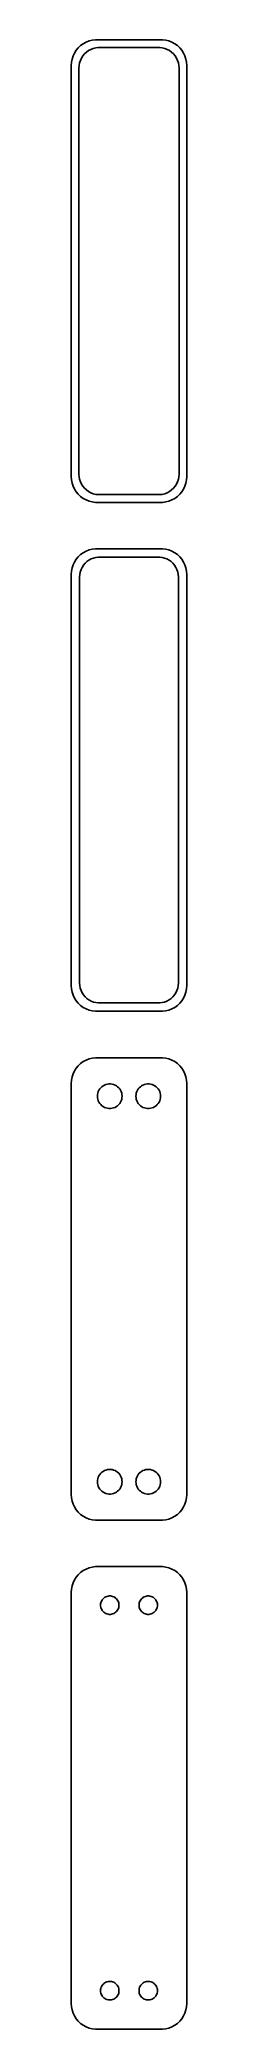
# Model space of a CAD drawing. Header units: metres. Extents: x -11 to 11, y 252 to 639.
import ezdxf

# ---------------------------------------------------------------- set-up
doc = ezdxf.new("R2010")
doc.units = ezdxf.units.M

msp = doc.modelspace()

# ---------------------------------------------------------------- linework, layer by layer
for p, q in [((-8.37889, 638.524), (-8.92912, 638.222)), ((-7.79507, 638.755), (-8.37889, 638.524)), ((-7.1869, 638.911), (-7.79507, 638.755)), ((-6.56395, 638.99), (-7.1869, 638.911)), ((6.56395, 638.99), (-6.56395, 638.99)), ((7.1869, 638.911), (6.56395, 638.99)), ((7.79507, 638.755), (7.1869, 638.911)), ((8.37889, 638.524), (7.79507, 638.755)), ((8.92912, 638.222), (8.37889, 638.524)), ((-11.0929, 635.243), (-11.2106, 634.627)), ((-10.8989, 635.841), (-11.0929, 635.243)), ((-10.6315, 636.409), (-10.8989, 635.841)), ((-10.2951, 636.939), (-10.6315, 636.409)), ((-9.89484, 637.423), (-10.2951, 636.939)), ((-9.43712, 637.853), (-9.89484, 637.423)), ((-9.62433, 634.495), (-9.4691, 634.972)), ((-9.4691, 634.972), (-9.25522, 635.427)), ((-8.92912, 638.222), (-9.43712, 637.853)), ((-9.25522, 635.427), (-8.98605, 635.851)), ((-8.98605, 635.851), (-8.66586, 636.238)), ((-8.66586, 636.238), (-8.29968, 636.582)), ((-8.29968, 636.582), (-7.8933, 636.877)), ((-7.8933, 636.877), (-7.45311, 637.119)), ((-7.45311, 637.119), (-6.98605, 637.304)), ((-6.98605, 637.304), (-6.49951, 637.429)), ((-6.49951, 637.429), (-6.00116, 637.492)), ((-6.00116, 637.492), (6.00116, 637.492)), ((6.00116, 637.492), (6.49951, 637.429)), ((6.49951, 637.429), (6.98605, 637.304)), ((6.98605, 637.304), (7.45311, 637.119)), ((7.45311, 637.119), (7.8933, 636.877)), ((7.8933, 636.877), (8.29968, 636.582)), ((8.29968, 636.582), (8.66586, 636.238)), ((8.66586, 636.238), (8.98605, 635.851)), ((9.43712, 637.853), (8.92912, 638.222)), ((8.98605, 635.851), (9.25522, 635.427)), ((9.25522, 635.427), (9.4691, 634.972)), ((9.89484, 637.423), (9.43712, 637.853)), ((9.4691, 634.972), (9.62433, 634.495)), ((10.2951, 636.939), (9.89484, 637.423)), ((10.6315, 636.409), (10.2951, 636.939)), ((10.8989, 635.841), (10.6315, 636.409)), ((11.0929, 635.243), (10.8989, 635.841)), ((11.2106, 634.627), (11.0929, 635.243)), ((-11.2106, 634.627), (-11.25, 634)), ((-11.25, 634), (-11.25, 554)), ((-9.75, 633.5), (-9.71844, 634.001)), ((-9.75, 554.5), (-9.75, 633.5)), ((-9.71844, 634.001), (-9.62433, 634.495)), ((9.62433, 634.495), (9.71844, 634.001)), ((9.71844, 634.001), (9.75, 633.5)), ((9.75, 633.5), (9.75, 554.5)), ((11.25, 634), (11.2106, 634.627)), ((11.25, 554), (11.25, 634)), ((-11.25, 554), (-11.2106, 553.373)), ((-9.71844, 553.999), (-9.75, 554.5)), ((-9.62433, 553.505), (-9.71844, 553.999)), ((-9.4691, 553.028), (-9.62433, 553.505)), ((9.62433, 553.505), (9.4691, 553.028)), ((9.71844, 553.999), (9.62433, 553.505)), ((9.75, 554.5), (9.71844, 553.999)), ((11.2106, 553.373), (11.25, 554)), ((-11.2106, 553.373), (-11.0929, 552.757)), ((-11.0929, 552.757), (-10.8989, 552.159)), ((-10.8989, 552.159), (-10.6315, 551.591)), ((-10.6315, 551.591), (-10.2951, 551.061)), ((-10.2951, 551.061), (-9.89484, 550.577)), ((-9.89484, 550.577), (-9.43712, 550.147)), ((-9.25522, 552.573), (-9.4691, 553.028)), ((-9.43712, 550.147), (-8.92912, 549.778)), ((-8.98605, 552.149), (-9.25522, 552.573)), ((-8.66586, 551.762), (-8.98605, 552.149)), ((-8.92912, 549.778), (-8.37889, 549.476)), ((-8.29968, 551.418), (-8.66586, 551.762)), ((-7.8933, 551.123), (-8.29968, 551.418)), ((-7.45311, 550.881), (-7.8933, 551.123)), ((-6.98605, 550.696), (-7.45311, 550.881)), ((-6.49951, 550.571), (-6.98605, 550.696)), ((-6.00116, 550.508), (-6.49951, 550.571)), ((6.00116, 550.508), (-6.00116, 550.508)), ((6.49951, 550.571), (6.00116, 550.508)), ((6.98605, 550.696), (6.49951, 550.571)), ((7.45311, 550.881), (6.98605, 550.696)), ((7.8933, 551.123), (7.45311, 550.881)), ((8.29968, 551.418), (7.8933, 551.123)), ((8.66586, 551.762), (8.29968, 551.418)), ((8.37889, 549.476), (8.92912, 549.778)), ((8.98605, 552.149), (8.66586, 551.762)), ((8.92912, 549.778), (9.43712, 550.147)), ((9.25522, 552.573), (8.98605, 552.149)), ((9.4691, 553.028), (9.25522, 552.573)), ((9.43712, 550.147), (9.89484, 550.577)), ((9.89484, 550.577), (10.2951, 551.061)), ((10.2951, 551.061), (10.6315, 551.591)), ((10.6315, 551.591), (10.8989, 552.159)), ((10.8989, 552.159), (11.0929, 552.757)), ((11.0929, 552.757), (11.2106, 553.373)), ((-8.37889, 549.476), (-7.79507, 549.245)), ((-7.79507, 549.245), (-7.1869, 549.089)), ((-7.1869, 549.089), (-6.56395, 549.01)), ((-6.56395, 549.01), (6.56395, 549.01)), ((6.56395, 549.01), (7.1869, 549.089)), ((7.1869, 549.089), (7.79507, 549.245)), ((7.79507, 549.245), (8.37889, 549.476)), ((-10.2951, 537.939), (-10.6315, 537.409)), ((-9.89484, 538.423), (-10.2951, 537.939)), ((-9.43712, 538.853), (-9.89484, 538.423)), ((-8.92912, 539.222), (-9.43712, 538.853)), ((-8.37889, 539.524), (-8.92912, 539.222)), ((-7.79507, 539.755), (-8.37889, 539.524)), ((-7.82506, 537.77), (-7.39888, 538.004)), ((-7.1869, 539.911), (-7.79507, 539.755)), ((-7.39888, 538.004), (-6.9467, 538.183)), ((-6.56395, 539.99), (-7.1869, 539.911)), ((-6.9467, 538.183), (-6.47565, 538.304)), ((6.56395, 539.99), (-6.56395, 539.99)), ((-6.47565, 538.304), (-5.99316, 538.365)), ((-5.99316, 538.365), (5.99316, 538.365)), ((5.99316, 538.365), (6.47565, 538.304)), ((6.47565, 538.304), (6.9467, 538.183)), ((7.1869, 539.911), (6.56395, 539.99)), ((6.9467, 538.183), (7.39888, 538.004)), ((7.79507, 539.755), (7.1869, 539.911)), ((7.39888, 538.004), (7.82506, 537.77)), ((8.37889, 539.524), (7.79507, 539.755)), ((8.92912, 539.222), (8.37889, 539.524)), ((9.43712, 538.853), (8.92912, 539.222)), ((9.89484, 538.423), (9.43712, 538.853)), ((10.2951, 537.939), (9.89484, 538.423)), ((10.6315, 537.409), (10.2951, 537.939)), ((-11.2106, 535.627), (-11.25, 535)), ((-11.25, 535), (-11.25, 455)), ((-11.0929, 536.243), (-11.2106, 535.627)), ((-10.8989, 536.841), (-11.0929, 536.243)), ((-10.6315, 537.409), (-10.8989, 536.841)), ((-9.62262, 534.5), (-9.59209, 534.985)), ((-9.62262, 455.5), (-9.62262, 534.5)), ((-9.59209, 534.985), (-9.50096, 535.463)), ((-9.50096, 535.463), (-9.35068, 535.926)), ((-9.35068, 535.926), (-9.1436, 536.366)), ((-9.1436, 536.366), (-8.88301, 536.776)), ((-8.88301, 536.776), (-8.57301, 537.151)), ((-8.57301, 537.151), (-8.21851, 537.484)), ((-8.21851, 537.484), (-7.82506, 537.77)), ((7.82506, 537.77), (8.21851, 537.484)), ((8.21851, 537.484), (8.57301, 537.151)), ((8.57301, 537.151), (8.88301, 536.776)), ((8.88301, 536.776), (9.1436, 536.366)), ((9.1436, 536.366), (9.35068, 535.926)), ((9.35068, 535.926), (9.50096, 535.463)), ((9.50096, 535.463), (9.59209, 534.985)), ((9.59209, 534.985), (9.62262, 534.5)), ((9.62262, 534.5), (9.62262, 455.5)), ((10.8989, 536.841), (10.6315, 537.409)), ((11.0929, 536.243), (10.8989, 536.841)), ((11.2106, 535.627), (11.0929, 536.243)), ((11.25, 535), (11.2106, 535.627)), ((11.25, 455), (11.25, 535)), ((-11.25, 455), (-11.2106, 454.373)), ((-11.2106, 454.373), (-11.0929, 453.757)), ((-11.0929, 453.757), (-10.8989, 453.159)), ((-10.8989, 453.159), (-10.6315, 452.591)), ((-9.59209, 455.015), (-9.62262, 455.5)), ((-9.50096, 454.537), (-9.59209, 455.015)), ((-9.35068, 454.074), (-9.50096, 454.537)), ((-9.1436, 453.634), (-9.35068, 454.074)), ((-8.88301, 453.224), (-9.1436, 453.634)), ((-8.57301, 452.849), (-8.88301, 453.224)), ((-8.21851, 452.516), (-8.57301, 452.849)), ((8.57301, 452.849), (8.21851, 452.516)), ((8.88301, 453.224), (8.57301, 452.849)), ((9.1436, 453.634), (8.88301, 453.224)), ((9.35068, 454.074), (9.1436, 453.634)), ((9.50096, 454.537), (9.35068, 454.074)), ((9.59209, 455.015), (9.50096, 454.537)), ((9.62262, 455.5), (9.59209, 455.015)), ((10.6315, 452.591), (10.8989, 453.159)), ((10.8989, 453.159), (11.0929, 453.757)), ((11.0929, 453.757), (11.2106, 454.373)), ((11.2106, 454.373), (11.25, 455)), ((-10.6315, 452.591), (-10.2951, 452.061)), ((-10.2951, 452.061), (-9.89484, 451.577)), ((-9.89484, 451.577), (-9.43712, 451.147)), ((-9.43712, 451.147), (-8.92912, 450.778)), ((-8.92912, 450.778), (-8.37889, 450.476)), ((-8.37889, 450.476), (-7.79507, 450.245)), ((-7.82506, 452.23), (-8.21851, 452.516)), ((-7.39888, 451.996), (-7.82506, 452.23)), ((-7.79507, 450.245), (-7.1869, 450.089)), ((-6.9467, 451.817), (-7.39888, 451.996)), ((-7.1869, 450.089), (-6.56395, 450.01)), ((-6.47565, 451.696), (-6.9467, 451.817)), ((-6.56395, 450.01), (6.56395, 450.01)), ((-5.99316, 451.635), (-6.47565, 451.696)), ((5.99316, 451.635), (-5.99316, 451.635)), ((6.47565, 451.696), (5.99316, 451.635)), ((6.9467, 451.817), (6.47565, 451.696)), ((6.56395, 450.01), (7.1869, 450.089)), ((7.39888, 451.996), (6.9467, 451.817)), ((7.1869, 450.089), (7.79507, 450.245)), ((7.82506, 452.23), (7.39888, 451.996)), ((7.79507, 450.245), (8.37889, 450.476)), ((8.21851, 452.516), (7.82506, 452.23)), ((8.37889, 450.476), (8.92912, 450.778)), ((8.92912, 450.778), (9.43712, 451.147)), ((9.43712, 451.147), (9.89484, 451.577)), ((9.89484, 451.577), (10.2951, 452.061)), ((10.2951, 452.061), (10.6315, 452.591)), ((-10.8989, 437.841), (-11.0929, 437.243)), ((-10.6315, 438.409), (-10.8989, 437.841)), ((-10.2951, 438.939), (-10.6315, 438.409)), ((-9.89484, 439.423), (-10.2951, 438.939)), ((-9.43712, 439.853), (-9.89484, 439.423)), ((-8.92912, 440.222), (-9.43712, 439.853)), ((-8.37889, 440.524), (-8.92912, 440.222)), ((-7.79507, 440.755), (-8.37889, 440.524)), ((-7.1869, 440.911), (-7.79507, 440.755)), ((-6.56395, 440.99), (-7.1869, 440.911)), ((6.56395, 440.99), (-6.56395, 440.99)), ((7.1869, 440.911), (6.56395, 440.99)), ((7.79507, 440.755), (7.1869, 440.911)), ((8.37889, 440.524), (7.79507, 440.755)), ((8.92912, 440.222), (8.37889, 440.524)), ((9.43712, 439.853), (8.92912, 440.222)), ((9.89484, 439.423), (9.43712, 439.853)), ((10.2951, 438.939), (9.89484, 439.423)), ((10.6315, 438.409), (10.2951, 438.939)), ((10.8989, 437.841), (10.6315, 438.409)), ((11.0929, 437.243), (10.8989, 437.841)), ((-11.2106, 436.627), (-11.25, 436)), ((-11.25, 436), (-11.25, 356)), ((-11.0929, 437.243), (-11.2106, 436.627)), ((-6.14999, 433.5), (-6.13107, 433.801)), ((-6.13107, 433.199), (-6.14999, 433.5)), ((-6.13107, 433.801), (-6.07458, 434.097)), ((-6.07458, 434.097), (-5.98146, 434.383)), ((-5.98146, 434.383), (-5.85313, 434.656)), ((-5.85313, 434.656), (-5.69164, 434.911)), ((-5.69164, 434.911), (-5.49951, 435.143)), ((-5.49951, 435.143), (-5.27982, 435.349)), ((-5.27982, 435.349), (-5.03598, 435.526)), ((-5.03598, 435.526), (-4.77187, 435.672)), ((-4.77187, 435.672), (-4.49164, 435.783)), ((-4.49164, 435.783), (-4.19971, 435.857)), ((-4.19971, 435.857), (-3.9007, 435.895)), ((-3.9007, 435.895), (-3.59929, 435.895)), ((-3.59929, 435.895), (-3.30028, 435.857)), ((-3.30028, 435.857), (-3.00835, 435.783)), ((-3.00835, 435.783), (-2.72812, 435.672)), ((-2.72812, 435.672), (-2.464, 435.526)), ((-2.464, 435.526), (-2.22017, 435.349)), ((-2.22017, 435.349), (-2.00047, 435.143)), ((-2.00047, 435.143), (-1.80835, 434.911)), ((-1.80835, 434.911), (-1.64685, 434.656)), ((-1.64685, 434.656), (-1.51852, 434.383)), ((-1.51852, 434.383), (-1.4254, 434.097)), ((-1.4254, 434.097), (-1.36891, 433.801)), ((-1.36891, 433.801), (-1.34999, 433.5)), ((-1.34999, 433.5), (-1.36891, 433.199)), ((1.34999, 433.5), (1.36891, 433.801)), ((1.36891, 433.199), (1.34999, 433.5)), ((1.36891, 433.801), (1.4254, 434.097)), ((1.4254, 434.097), (1.51852, 434.383)), ((1.51852, 434.383), (1.64685, 434.656)), ((1.64685, 434.656), (1.80835, 434.911)), ((1.80835, 434.911), (2.00047, 435.143)), ((2.00047, 435.143), (2.22017, 435.349)), ((2.22017, 435.349), (2.464, 435.526)), ((2.464, 435.526), (2.72812, 435.672)), ((2.72812, 435.672), (3.00835, 435.783)), ((3.00835, 435.783), (3.30028, 435.857)), ((3.30028, 435.857), (3.59929, 435.895)), ((3.59929, 435.895), (3.9007, 435.895)), ((3.9007, 435.895), (4.19971, 435.857)), ((4.19971, 435.857), (4.49164, 435.783)), ((4.49164, 435.783), (4.77187, 435.672)), ((4.77187, 435.672), (5.03598, 435.526)), ((5.03598, 435.526), (5.27982, 435.349)), ((5.27982, 435.349), (5.49951, 435.143)), ((5.49951, 435.143), (5.69164, 434.911)), ((5.69164, 434.911), (5.85313, 434.656)), ((5.85313, 434.656), (5.98146, 434.383)), ((5.98146, 434.383), (6.07458, 434.097)), ((6.07458, 434.097), (6.13107, 433.801)), ((6.13107, 433.801), (6.14999, 433.5)), ((6.14999, 433.5), (6.13107, 433.199)), ((11.2106, 436.627), (11.0929, 437.243)), ((11.25, 436), (11.2106, 436.627)), ((11.25, 356), (11.25, 436)), ((-6.07458, 432.903), (-6.13107, 433.199)), ((-5.98146, 432.617), (-6.07458, 432.903)), ((-5.85313, 432.344), (-5.98146, 432.617)), ((-5.69164, 432.089), (-5.85313, 432.344)), ((-5.49951, 431.857), (-5.69164, 432.089)), ((-5.27982, 431.651), (-5.49951, 431.857)), ((-5.03598, 431.474), (-5.27982, 431.651)), ((-4.77187, 431.328), (-5.03598, 431.474)), ((-4.49164, 431.217), (-4.77187, 431.328)), ((-4.19971, 431.143), (-4.49164, 431.217)), ((-3.9007, 431.105), (-4.19971, 431.143)), ((-3.59929, 431.105), (-3.9007, 431.105)), ((-3.30028, 431.143), (-3.59929, 431.105)), ((-3.00835, 431.217), (-3.30028, 431.143)), ((-2.72812, 431.328), (-3.00835, 431.217)), ((-2.464, 431.474), (-2.72812, 431.328)), ((-2.22017, 431.651), (-2.464, 431.474)), ((-2.00047, 431.857), (-2.22017, 431.651)), ((-1.80835, 432.089), (-2.00047, 431.857)), ((-1.64685, 432.344), (-1.80835, 432.089)), ((-1.51852, 432.617), (-1.64685, 432.344)), ((-1.4254, 432.903), (-1.51852, 432.617)), ((-1.36891, 433.199), (-1.4254, 432.903)), ((1.4254, 432.903), (1.36891, 433.199)), ((1.51852, 432.617), (1.4254, 432.903)), ((1.64685, 432.344), (1.51852, 432.617)), ((1.80835, 432.089), (1.64685, 432.344)), ((2.00047, 431.857), (1.80835, 432.089)), ((2.22017, 431.651), (2.00047, 431.857)), ((2.464, 431.474), (2.22017, 431.651)), ((2.72812, 431.328), (2.464, 431.474)), ((3.00835, 431.217), (2.72812, 431.328)), ((3.30028, 431.143), (3.00835, 431.217)), ((3.59929, 431.105), (3.30028, 431.143)), ((3.9007, 431.105), (3.59929, 431.105)), ((4.19971, 431.143), (3.9007, 431.105)), ((4.49164, 431.217), (4.19971, 431.143)), ((4.77187, 431.328), (4.49164, 431.217)), ((5.03598, 431.474), (4.77187, 431.328)), ((5.27982, 431.651), (5.03598, 431.474)), ((5.49951, 431.857), (5.27982, 431.651)), ((5.69164, 432.089), (5.49951, 431.857)), ((5.85313, 432.344), (5.69164, 432.089)), ((5.98146, 432.617), (5.85313, 432.344)), ((6.07458, 432.903), (5.98146, 432.617)), ((6.13107, 433.199), (6.07458, 432.903)), ((-5.85313, 359.656), (-5.69164, 359.911)), ((-5.69164, 359.911), (-5.49951, 360.143)), ((-5.49951, 360.143), (-5.27982, 360.349)), ((-5.27982, 360.349), (-5.03598, 360.526)), ((-5.03598, 360.526), (-4.77187, 360.672)), ((-4.77187, 360.672), (-4.49164, 360.783)), ((-4.49164, 360.783), (-4.19971, 360.857)), ((-4.19971, 360.857), (-3.9007, 360.895)), ((-3.9007, 360.895), (-3.59929, 360.895)), ((-3.59929, 360.895), (-3.30028, 360.857)), ((-3.30028, 360.857), (-3.00835, 360.783)), ((-3.00835, 360.783), (-2.72812, 360.672)), ((-2.72812, 360.672), (-2.464, 360.526)), ((-2.464, 360.526), (-2.22017, 360.349)), ((-2.22017, 360.349), (-2.00047, 360.143)), ((-2.00047, 360.143), (-1.80835, 359.911)), ((-1.80835, 359.911), (-1.64685, 359.656)), ((1.64685, 359.656), (1.80835, 359.911)), ((1.80835, 359.911), (2.00047, 360.143)), ((2.00047, 360.143), (2.22017, 360.349)), ((2.22017, 360.349), (2.464, 360.526)), ((2.464, 360.526), (2.72812, 360.672)), ((2.72812, 360.672), (3.00835, 360.783)), ((3.00835, 360.783), (3.30028, 360.857)), ((3.30028, 360.857), (3.59929, 360.895)), ((3.59929, 360.895), (3.9007, 360.895)), ((3.9007, 360.895), (4.19971, 360.857)), ((4.19971, 360.857), (4.49164, 360.783)), ((4.49164, 360.783), (4.77187, 360.672)), ((4.77187, 360.672), (5.03598, 360.526)), ((5.03598, 360.526), (5.27982, 360.349)), ((5.27982, 360.349), (5.49951, 360.143)), ((5.49951, 360.143), (5.69164, 359.911)), ((5.69164, 359.911), (5.85313, 359.656)), ((-6.14999, 358.5), (-6.13107, 358.801)), ((-6.13107, 358.199), (-6.14999, 358.5)), ((-6.13107, 358.801), (-6.07458, 359.097)), ((-6.07458, 357.903), (-6.13107, 358.199)), ((-6.07458, 359.097), (-5.98146, 359.383)), ((-5.98146, 357.617), (-6.07458, 357.903)), ((-5.98146, 359.383), (-5.85313, 359.656)), ((-5.85313, 357.344), (-5.98146, 357.617)), ((-5.69164, 357.089), (-5.85313, 357.344)), ((-5.49951, 356.857), (-5.69164, 357.089)), ((-5.27982, 356.651), (-5.49951, 356.857)), ((-5.03598, 356.474), (-5.27982, 356.651)), ((-4.77187, 356.328), (-5.03598, 356.474)), ((-4.49164, 356.217), (-4.77187, 356.328)), ((-4.19971, 356.143), (-4.49164, 356.217)), ((-3.9007, 356.105), (-4.19971, 356.143)), ((-3.59929, 356.105), (-3.9007, 356.105)), ((-3.30028, 356.143), (-3.59929, 356.105)), ((-3.00835, 356.217), (-3.30028, 356.143)), ((-2.72812, 356.328), (-3.00835, 356.217)), ((-2.464, 356.474), (-2.72812, 356.328)), ((-2.22017, 356.651), (-2.464, 356.474)), ((-2.00047, 356.857), (-2.22017, 356.651)), ((-1.80835, 357.089), (-2.00047, 356.857)), ((-1.64685, 357.344), (-1.80835, 357.089)), ((-1.64685, 359.656), (-1.51852, 359.383)), ((-1.51852, 357.617), (-1.64685, 357.344)), ((-1.51852, 359.383), (-1.4254, 359.097)), ((-1.4254, 357.903), (-1.51852, 357.617)), ((-1.4254, 359.097), (-1.36891, 358.801)), ((-1.36891, 358.199), (-1.4254, 357.903)), ((-1.36891, 358.801), (-1.34999, 358.5)), ((-1.34999, 358.5), (-1.36891, 358.199)), ((1.34999, 358.5), (1.36891, 358.801)), ((1.36891, 358.199), (1.34999, 358.5)), ((1.36891, 358.801), (1.4254, 359.097)), ((1.4254, 357.903), (1.36891, 358.199)), ((1.4254, 359.097), (1.51852, 359.383)), ((1.51852, 357.617), (1.4254, 357.903)), ((1.51852, 359.383), (1.64685, 359.656)), ((1.64685, 357.344), (1.51852, 357.617)), ((1.80835, 357.089), (1.64685, 357.344)), ((2.00047, 356.857), (1.80835, 357.089)), ((2.22017, 356.651), (2.00047, 356.857)), ((2.464, 356.474), (2.22017, 356.651)), ((2.72812, 356.328), (2.464, 356.474)), ((3.00835, 356.217), (2.72812, 356.328)), ((3.30028, 356.143), (3.00835, 356.217)), ((3.59929, 356.105), (3.30028, 356.143)), ((3.9007, 356.105), (3.59929, 356.105)), ((4.19971, 356.143), (3.9007, 356.105)), ((4.49164, 356.217), (4.19971, 356.143)), ((4.77187, 356.328), (4.49164, 356.217)), ((5.03598, 356.474), (4.77187, 356.328)), ((5.27982, 356.651), (5.03598, 356.474)), ((5.49951, 356.857), (5.27982, 356.651)), ((5.69164, 357.089), (5.49951, 356.857)), ((5.85313, 357.344), (5.69164, 357.089)), ((5.85313, 359.656), (5.98146, 359.383)), ((5.98146, 357.617), (5.85313, 357.344)), ((5.98146, 359.383), (6.07458, 359.097)), ((6.07458, 357.903), (5.98146, 357.617)), ((6.07458, 359.097), (6.13107, 358.801)), ((6.13107, 358.199), (6.07458, 357.903)), ((6.13107, 358.801), (6.14999, 358.5)), ((6.14999, 358.5), (6.13107, 358.199)), ((-11.25, 356), (-11.2106, 355.373)), ((-11.2106, 355.373), (-11.0929, 354.757)), ((-11.0929, 354.757), (-10.8989, 354.159)), ((-10.8989, 354.159), (-10.6315, 353.591)), ((-10.6315, 353.591), (-10.2951, 353.061)), ((-10.2951, 353.061), (-9.89484, 352.577)), ((-9.89484, 352.577), (-9.43712, 352.147)), ((9.43712, 352.147), (9.89484, 352.577)), ((9.89484, 352.577), (10.2951, 353.061)), ((10.2951, 353.061), (10.6315, 353.591)), ((10.6315, 353.591), (10.8989, 354.159)), ((10.8989, 354.159), (11.0929, 354.757)), ((11.0929, 354.757), (11.2106, 355.373)), ((11.2106, 355.373), (11.25, 356)), ((-9.43712, 352.147), (-8.92912, 351.778)), ((-8.92912, 351.778), (-8.37889, 351.476)), ((-8.37889, 351.476), (-7.79507, 351.245)), ((-7.79507, 351.245), (-7.1869, 351.089)), ((-7.1869, 351.089), (-6.56395, 351.01)), ((-6.56395, 351.01), (6.56395, 351.01)), ((6.56395, 351.01), (7.1869, 351.089)), ((7.1869, 351.089), (7.79507, 351.245)), ((7.79507, 351.245), (8.37889, 351.476)), ((8.37889, 351.476), (8.92912, 351.778)), ((8.92912, 351.778), (9.43712, 352.147)), ((-9.43712, 340.853), (-9.89484, 340.423)), ((-8.92912, 341.222), (-9.43712, 340.853)), ((-8.37889, 341.524), (-8.92912, 341.222)), ((-7.79507, 341.755), (-8.37889, 341.524)), ((-7.1869, 341.911), (-7.79507, 341.755)), ((-6.56395, 341.99), (-7.1869, 341.911)), ((6.56395, 341.99), (-6.56395, 341.99)), ((7.1869, 341.911), (6.56395, 341.99)), ((7.79507, 341.755), (7.1869, 341.911)), ((8.37889, 341.524), (7.79507, 341.755)), ((8.92912, 341.222), (8.37889, 341.524)), ((9.43712, 340.853), (8.92912, 341.222)), ((9.89484, 340.423), (9.43712, 340.853)), ((-11.2106, 337.627), (-11.25, 337)), ((-11.25, 337), (-11.25, 257)), ((-11.0929, 338.243), (-11.2106, 337.627)), ((-10.8989, 338.841), (-11.0929, 338.243)), ((-10.6315, 339.409), (-10.8989, 338.841)), ((-10.2951, 339.939), (-10.6315, 339.409)), ((-9.89484, 340.423), (-10.2951, 339.939)), ((10.2951, 339.939), (9.89484, 340.423)), ((10.6315, 339.409), (10.2951, 339.939)), ((10.8989, 338.841), (10.6315, 339.409)), ((11.0929, 338.243), (10.8989, 338.841)), ((11.2106, 337.627), (11.0929, 338.243)), ((11.25, 337), (11.2106, 337.627)), ((11.25, 257), (11.25, 337)), ((-5.54999, 334.5), (-5.5358, 334.726)), ((-5.5358, 334.274), (-5.54999, 334.5)), ((-5.5358, 334.726), (-5.49344, 334.948)), ((-5.49344, 334.052), (-5.5358, 334.274)), ((-5.49344, 334.948), (-5.42358, 335.163)), ((-5.42358, 333.837), (-5.49344, 334.052)), ((-5.42358, 335.163), (-5.32735, 335.367)), ((-5.32735, 333.633), (-5.42358, 333.837)), ((-5.32735, 335.367), (-5.20622, 335.558)), ((-5.20622, 333.442), (-5.32735, 333.633)), ((-5.20622, 335.558), (-5.06213, 335.732)), ((-5.06213, 333.268), (-5.20622, 333.442)), ((-5.06213, 335.732), (-4.89735, 335.887)), ((-4.89735, 333.113), (-5.06213, 333.268)), ((-4.89735, 335.887), (-4.71448, 336.02)), ((-4.71448, 332.98), (-4.89735, 333.113)), ((-4.71448, 336.02), (-4.51639, 336.129)), ((-4.51639, 332.871), (-4.71448, 332.98)), ((-4.51639, 336.129), (-4.30623, 336.212)), ((-4.30623, 332.788), (-4.51639, 332.871)), ((-4.30623, 336.212), (-4.08728, 336.268)), ((-4.08728, 336.268), (-3.86302, 336.296)), ((-3.86302, 336.296), (-3.63696, 336.296)), ((-3.63696, 336.296), (-3.4127, 336.268)), ((-3.4127, 336.268), (-3.19376, 336.212)), ((-3.19376, 336.212), (-2.9836, 336.129)), ((-2.9836, 332.871), (-3.19376, 332.788)), ((-2.9836, 336.129), (-2.78551, 336.02)), ((-2.78551, 332.98), (-2.9836, 332.871)), ((-2.78551, 336.02), (-2.60263, 335.887)), ((-2.60263, 333.113), (-2.78551, 332.98)), ((-2.60263, 335.887), (-2.43785, 335.732)), ((-2.43785, 333.268), (-2.60263, 333.113)), ((-2.43785, 335.732), (-2.29376, 335.558)), ((-2.29376, 333.442), (-2.43785, 333.268)), ((-2.29376, 335.558), (-2.17264, 335.367)), ((-2.17264, 333.633), (-2.29376, 333.442)), ((-2.17264, 335.367), (-2.0764, 335.163)), ((-2.0764, 333.837), (-2.17264, 333.633)), ((-2.0764, 335.163), (-2.00655, 334.948)), ((-2.00655, 334.052), (-2.0764, 333.837)), ((-2.00655, 334.948), (-1.96419, 334.726)), ((-1.96419, 334.274), (-2.00655, 334.052)), ((-1.96419, 334.726), (-1.95, 334.5)), ((-1.95, 334.5), (-1.96419, 334.274)), ((1.95, 334.5), (1.96419, 334.726)), ((1.96419, 334.274), (1.95, 334.5)), ((1.96419, 334.726), (2.00655, 334.948)), ((2.00655, 334.052), (1.96419, 334.274)), ((2.00655, 334.948), (2.0764, 335.163)), ((2.0764, 333.837), (2.00655, 334.052)), ((2.0764, 335.163), (2.17264, 335.367)), ((2.17264, 333.633), (2.0764, 333.837)), ((2.17264, 335.367), (2.29376, 335.558)), ((2.29376, 333.442), (2.17264, 333.633)), ((2.29376, 335.558), (2.43785, 335.732)), ((2.43785, 333.268), (2.29376, 333.442)), ((2.43785, 335.732), (2.60263, 335.887)), ((2.60263, 333.113), (2.43785, 333.268)), ((2.60263, 335.887), (2.78551, 336.02)), ((2.78551, 332.98), (2.60263, 333.113)), ((2.78551, 336.02), (2.9836, 336.129)), ((2.9836, 332.871), (2.78551, 332.98)), ((2.9836, 336.129), (3.19376, 336.212)), ((3.19376, 332.788), (2.9836, 332.871)), ((3.19376, 336.212), (3.4127, 336.268)), ((3.4127, 336.268), (3.63696, 336.296)), ((3.63696, 336.296), (3.86302, 336.296)), ((3.86302, 336.296), (4.08728, 336.268)), ((4.08728, 336.268), (4.30623, 336.212)), ((4.30623, 336.212), (4.51639, 336.129)), ((4.51639, 332.871), (4.30623, 332.788)), ((4.51639, 336.129), (4.71448, 336.02)), ((4.71448, 332.98), (4.51639, 332.871)), ((4.71448, 336.02), (4.89735, 335.887)), ((4.89735, 333.113), (4.71448, 332.98)), ((4.89735, 335.887), (5.06213, 335.732)), ((5.06213, 333.268), (4.89735, 333.113)), ((5.06213, 335.732), (5.20622, 335.558)), ((5.20622, 333.442), (5.06213, 333.268)), ((5.20622, 335.558), (5.32735, 335.367)), ((5.32735, 333.633), (5.20622, 333.442)), ((5.32735, 335.367), (5.42358, 335.163)), ((5.42358, 333.837), (5.32735, 333.633)), ((5.42358, 335.163), (5.49344, 334.948)), ((5.49344, 334.052), (5.42358, 333.837)), ((5.49344, 334.948), (5.5358, 334.726)), ((5.5358, 334.274), (5.49344, 334.052)), ((5.5358, 334.726), (5.54999, 334.5)), ((5.54999, 334.5), (5.5358, 334.274)), ((-4.08728, 332.732), (-4.30623, 332.788)), ((-3.86302, 332.704), (-4.08728, 332.732)), ((-3.63696, 332.704), (-3.86302, 332.704)), ((-3.4127, 332.732), (-3.63696, 332.704)), ((-3.19376, 332.788), (-3.4127, 332.732)), ((3.4127, 332.732), (3.19376, 332.788)), ((3.63696, 332.704), (3.4127, 332.732)), ((3.86302, 332.704), (3.63696, 332.704)), ((4.08728, 332.732), (3.86302, 332.704)), ((4.30623, 332.788), (4.08728, 332.732)), ((-5.54999, 259.5), (-5.5358, 259.726)), ((-5.5358, 259.274), (-5.54999, 259.5)), ((-5.5358, 259.726), (-5.49344, 259.948)), ((-5.49344, 259.948), (-5.42358, 260.163)), ((-5.42358, 260.163), (-5.32735, 260.367)), ((-5.32735, 260.367), (-5.20622, 260.558)), ((-5.20622, 260.558), (-5.06213, 260.732)), ((-5.06213, 260.732), (-4.89735, 260.887)), ((-4.89735, 260.887), (-4.71448, 261.02)), ((-4.71448, 261.02), (-4.51639, 261.129)), ((-4.51639, 261.129), (-4.30623, 261.212)), ((-4.30623, 261.212), (-4.08728, 261.268)), ((-4.08728, 261.268), (-3.86302, 261.296)), ((-3.86302, 261.296), (-3.63696, 261.296)), ((-3.63696, 261.296), (-3.4127, 261.268)), ((-3.4127, 261.268), (-3.19376, 261.212)), ((-3.19376, 261.212), (-2.9836, 261.129)), ((-2.9836, 261.129), (-2.78551, 261.02)), ((-2.78551, 261.02), (-2.60263, 260.887)), ((-2.60263, 260.887), (-2.43785, 260.732)), ((-2.43785, 260.732), (-2.29376, 260.558)), ((-2.29376, 260.558), (-2.17264, 260.367)), ((-2.17264, 260.367), (-2.0764, 260.163)), ((-2.0764, 260.163), (-2.00655, 259.948)), ((-2.00655, 259.948), (-1.96419, 259.726)), ((-1.96419, 259.726), (-1.95, 259.5)), ((-1.95, 259.5), (-1.96419, 259.274)), ((1.95, 259.5), (1.96419, 259.726)), ((1.96419, 259.274), (1.95, 259.5)), ((1.96419, 259.726), (2.00655, 259.948)), ((2.00655, 259.948), (2.0764, 260.163)), ((2.0764, 260.163), (2.17264, 260.367)), ((2.17264, 260.367), (2.29376, 260.558)), ((2.29376, 260.558), (2.43785, 260.732)), ((2.43785, 260.732), (2.60263, 260.887)), ((2.60263, 260.887), (2.78551, 261.02)), ((2.78551, 261.02), (2.9836, 261.129)), ((2.9836, 261.129), (3.19376, 261.212)), ((3.19376, 261.212), (3.4127, 261.268)), ((3.4127, 261.268), (3.63696, 261.296)), ((3.63696, 261.296), (3.86302, 261.296)), ((3.86302, 261.296), (4.08728, 261.268)), ((4.08728, 261.268), (4.30623, 261.212)), ((4.30623, 261.212), (4.51639, 261.129)), ((4.51639, 261.129), (4.71448, 261.02)), ((4.71448, 261.02), (4.89735, 260.887)), ((4.89735, 260.887), (5.06213, 260.732)), ((5.06213, 260.732), (5.20622, 260.558)), ((5.20622, 260.558), (5.32735, 260.367)), ((5.32735, 260.367), (5.42358, 260.163)), ((5.42358, 260.163), (5.49344, 259.948)), ((5.49344, 259.948), (5.5358, 259.726)), ((5.5358, 259.726), (5.54999, 259.5)), ((5.54999, 259.5), (5.5358, 259.274)), ((-11.25, 257), (-11.2106, 256.373)), ((-11.2106, 256.373), (-11.0929, 255.757)), ((-11.0929, 255.757), (-10.8989, 255.159)), ((-5.49344, 259.052), (-5.5358, 259.274)), ((-5.42358, 258.837), (-5.49344, 259.052)), ((-5.32735, 258.633), (-5.42358, 258.837)), ((-5.20622, 258.442), (-5.32735, 258.633)), ((-5.06213, 258.268), (-5.20622, 258.442)), ((-4.89735, 258.113), (-5.06213, 258.268)), ((-4.71448, 257.98), (-4.89735, 258.113)), ((-4.51639, 257.871), (-4.71448, 257.98)), ((-4.30623, 257.788), (-4.51639, 257.871)), ((-4.08728, 257.732), (-4.30623, 257.788)), ((-3.86302, 257.704), (-4.08728, 257.732)), ((-3.63696, 257.704), (-3.86302, 257.704)), ((-3.4127, 257.732), (-3.63696, 257.704)), ((-3.19376, 257.788), (-3.4127, 257.732)), ((-2.9836, 257.871), (-3.19376, 257.788)), ((-2.78551, 257.98), (-2.9836, 257.871)), ((-2.60263, 258.113), (-2.78551, 257.98)), ((-2.43785, 258.268), (-2.60263, 258.113)), ((-2.29376, 258.442), (-2.43785, 258.268)), ((-2.17264, 258.633), (-2.29376, 258.442)), ((-2.0764, 258.837), (-2.17264, 258.633)), ((-2.00655, 259.052), (-2.0764, 258.837)), ((-1.96419, 259.274), (-2.00655, 259.052)), ((2.00655, 259.052), (1.96419, 259.274)), ((2.0764, 258.837), (2.00655, 259.052)), ((2.17264, 258.633), (2.0764, 258.837)), ((2.29376, 258.442), (2.17264, 258.633)), ((2.43785, 258.268), (2.29376, 258.442)), ((2.60263, 258.113), (2.43785, 258.268)), ((2.78551, 257.98), (2.60263, 258.113)), ((2.9836, 257.871), (2.78551, 257.98)), ((3.19376, 257.788), (2.9836, 257.871)), ((3.4127, 257.732), (3.19376, 257.788)), ((3.63696, 257.704), (3.4127, 257.732)), ((3.86302, 257.704), (3.63696, 257.704)), ((4.08728, 257.732), (3.86302, 257.704)), ((4.30623, 257.788), (4.08728, 257.732)), ((4.51639, 257.871), (4.30623, 257.788)), ((4.71448, 257.98), (4.51639, 257.871)), ((4.89735, 258.113), (4.71448, 257.98)), ((5.06213, 258.268), (4.89735, 258.113)), ((5.20622, 258.442), (5.06213, 258.268)), ((5.32735, 258.633), (5.20622, 258.442)), ((5.42358, 258.837), (5.32735, 258.633)), ((5.49344, 259.052), (5.42358, 258.837)), ((5.5358, 259.274), (5.49344, 259.052)), ((10.8989, 255.159), (11.0929, 255.757)), ((11.0929, 255.757), (11.2106, 256.373)), ((11.2106, 256.373), (11.25, 257)), ((-10.8989, 255.159), (-10.6315, 254.591)), ((-10.6315, 254.591), (-10.2951, 254.061)), ((-10.2951, 254.061), (-9.89484, 253.577)), ((-9.89484, 253.577), (-9.43712, 253.147)), ((-9.43712, 253.147), (-8.92912, 252.778)), ((-8.92912, 252.778), (-8.37889, 252.476)), ((-8.37889, 252.476), (-7.79507, 252.245)), ((-7.79507, 252.245), (-7.1869, 252.089)), ((-7.1869, 252.089), (-6.56395, 252.01)), ((-6.56395, 252.01), (6.56395, 252.01)), ((6.56395, 252.01), (7.1869, 252.089)), ((7.1869, 252.089), (7.79507, 252.245)), ((7.79507, 252.245), (8.37889, 252.476)), ((8.37889, 252.476), (8.92912, 252.778)), ((8.92912, 252.778), (9.43712, 253.147)), ((9.43712, 253.147), (9.89484, 253.577)), ((9.89484, 253.577), (10.2951, 254.061)), ((10.2951, 254.061), (10.6315, 254.591)), ((10.6315, 254.591), (10.8989, 255.159))]:
    msp.add_line(p, q)

doc.saveas('drawing.dxf')
